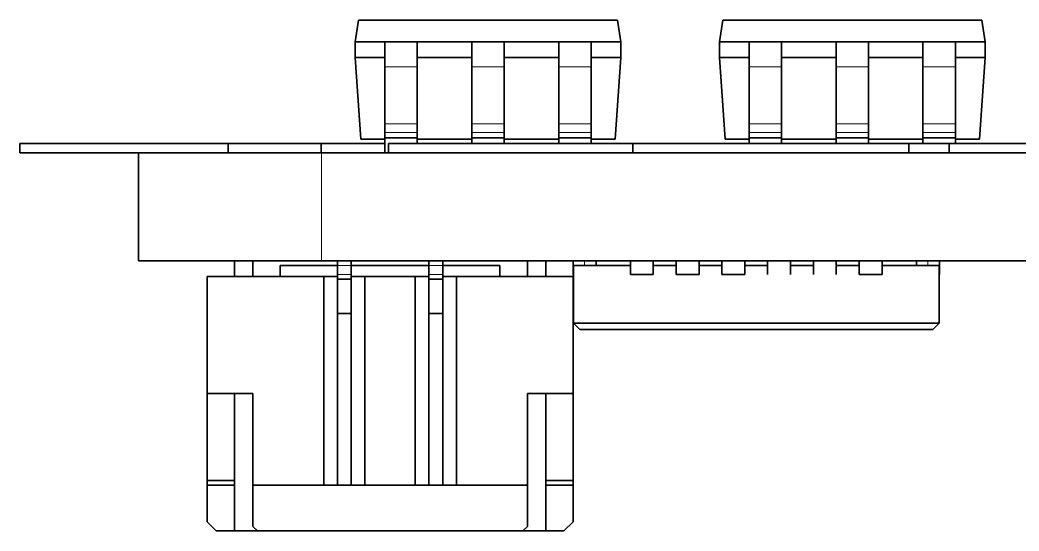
# Model space of a CAD drawing. Extents: x 415 to 970, y 249 to 591.
# Drawn here: x 585.46 to 596.37, y 525.35 to 530.93 of the extents above; entities that cross this region are included whole.
import ezdxf

# ---------------------------------------------------------------- set-up
doc = ezdxf.new("R2010")
doc.units = 0

msp = doc.modelspace()

# ---------------------------------------------------------------- linework, layer by layer
at = {"color": 7, "lineweight": 35, "ltscale": 0.006059}
for p, q in [((589.153, 530.932), (589.119, 530.692)), ((591.985, 530.932), (592.019, 530.692)), ((593.133, 530.932), (593.099, 530.692)), ((595.965, 530.932), (595.999, 530.692))]:
    msp.add_line(p, q, dxfattribs=at)
at = {"color": 7, "lineweight": 35, "ltscale": 0.070813}
for p, q in [((589.153, 530.932), (591.985, 530.932)), ((593.133, 530.932), (595.965, 530.932))]:
    msp.add_line(p, q, dxfattribs=at)
at = {"color": 7, "lineweight": 35, "ltscale": 0.008063}
for p, q in [((589.119, 530.692), (589.441, 530.692)), ((591.696, 530.692), (592.019, 530.692)), ((593.099, 530.692), (593.421, 530.692)), ((595.676, 530.692), (595.999, 530.692)), ((589.119, 530.522), (589.441, 530.522)), ((591.696, 530.522), (592.019, 530.522)), ((593.099, 530.522), (593.421, 530.522)), ((595.676, 530.522), (595.999, 530.522))]:
    msp.add_line(p, q, dxfattribs=at)
at = {"color": 7, "lineweight": 35, "ltscale": 0.004251}
for p, q in [((589.119, 530.692), (589.119, 530.522)), ((592.019, 530.692), (592.019, 530.522)), ((593.099, 530.692), (593.099, 530.522)), ((595.999, 530.692), (595.999, 530.522))]:
    msp.add_line(p, q, dxfattribs=at)
at = {"color": 7, "lineweight": 35, "ltscale": 0.00675}
for p, q in [((589.441, 530.422), (589.441, 530.692)), ((589.796, 530.422), (589.796, 530.692)), ((590.391, 530.422), (590.391, 530.692)), ((590.746, 530.422), (590.746, 530.692)), ((591.341, 530.422), (591.341, 530.692)), ((591.696, 530.422), (591.696, 530.692)), ((593.421, 530.422), (593.421, 530.692)), ((593.776, 530.422), (593.776, 530.692)), ((594.371, 530.422), (594.371, 530.692)), ((594.726, 530.422), (594.726, 530.692)), ((595.321, 530.422), (595.321, 530.692)), ((595.676, 530.422), (595.676, 530.692))]:
    msp.add_line(p, q, dxfattribs=at)
at = {"color": 7, "lineweight": 35, "ltscale": 0.008875}
for p, q in [((589.796, 530.692), (589.441, 530.692)), ((590.746, 530.692), (590.391, 530.692)), ((591.696, 530.692), (591.341, 530.692)), ((594.726, 530.692), (594.371, 530.692)), ((595.676, 530.692), (595.321, 530.692)), ((589.796, 529.646), (589.441, 529.646)), ((590.746, 529.646), (590.391, 529.646)), ((591.696, 529.646), (591.341, 529.646)), ((594.726, 529.646), (594.371, 529.646)), ((595.676, 529.646), (595.321, 529.646))]:
    msp.add_line(p, q, dxfattribs=at)
at = {"color": 7, "lineweight": 35, "ltscale": 0.014876}
for p, q in [((589.796, 530.692), (590.391, 530.692)), ((590.746, 530.692), (591.341, 530.692)), ((594.726, 530.692), (595.321, 530.692)), ((589.796, 530.522), (590.391, 530.522)), ((590.746, 530.522), (591.341, 530.522)), ((594.726, 530.522), (595.321, 530.522)), ((590.391, 529.632), (589.796, 529.632)), ((591.341, 529.632), (590.746, 529.632)), ((595.321, 529.632), (594.726, 529.632))]:
    msp.add_line(p, q, dxfattribs=at)
at = {"color": 7, "lineweight": 35, "ltscale": 0.008876}
for p, q in [((593.776, 530.692), (593.421, 530.692)), ((593.776, 529.646), (593.421, 529.646))]:
    msp.add_line(p, q, dxfattribs=at)
at = {"color": 7, "lineweight": 35, "ltscale": 0.014874}
for p, q in [((593.776, 530.692), (594.371, 530.692)), ((593.776, 530.522), (594.371, 530.522)), ((594.371, 529.632), (593.776, 529.632))]:
    msp.add_line(p, q, dxfattribs=at)
at = {"color": 7, "lineweight": 35, "ltscale": 0.022303}
for p, q in [((589.181, 529.632), (589.119, 530.522)), ((591.957, 529.632), (592.019, 530.522)), ((593.161, 529.632), (593.099, 530.522)), ((595.937, 529.632), (595.999, 530.522))]:
    msp.add_line(p, q, dxfattribs=at)
at = {"color": 7, "lineweight": 35, "ltscale": 0.015601}
for p, q in [((589.441, 530.422), (589.441, 529.798)), ((589.796, 530.422), (589.796, 529.798)), ((590.391, 530.422), (590.391, 529.798)), ((590.746, 530.422), (590.746, 529.798)), ((591.341, 530.422), (591.341, 529.798)), ((591.696, 530.422), (591.696, 529.798)), ((593.421, 530.422), (593.421, 529.798)), ((593.776, 530.422), (593.776, 529.798)), ((594.371, 530.422), (594.371, 529.798)), ((594.726, 530.422), (594.726, 529.798)), ((595.321, 530.422), (595.321, 529.798)), ((595.676, 530.422), (595.676, 529.798))]:
    msp.add_line(p, q, dxfattribs=at)
at = {"color": 7, "lineweight": 13, "ltscale": 0.008875}
for p, q in [((589.796, 530.422), (589.441, 530.422)), ((590.746, 530.422), (590.391, 530.422)), ((591.696, 530.422), (591.341, 530.422)), ((594.726, 530.422), (594.371, 530.422)), ((595.676, 530.422), (595.321, 530.422)), ((589.796, 529.798), (589.441, 529.798)), ((590.746, 529.798), (590.391, 529.798)), ((591.696, 529.798), (591.341, 529.798)), ((594.726, 529.798), (594.371, 529.798)), ((595.676, 529.798), (595.321, 529.798)), ((589.796, 529.702), (589.441, 529.702)), ((590.746, 529.702), (590.391, 529.702)), ((591.696, 529.702), (591.341, 529.702)), ((594.726, 529.702), (594.371, 529.702)), ((595.676, 529.702), (595.321, 529.702))]:
    msp.add_line(p, q, dxfattribs=at)
at = {"color": 7, "lineweight": 13, "ltscale": 0.008876}
for p, q in [((593.776, 530.422), (593.421, 530.422)), ((593.776, 529.798), (593.421, 529.798)), ((593.776, 529.702), (593.421, 529.702))]:
    msp.add_line(p, q, dxfattribs=at)
at = {"color": 7, "lineweight": 35, "ltscale": 0.002415}
for p, q in [((589.441, 529.798), (589.441, 529.702)), ((589.796, 529.798), (589.796, 529.702)), ((590.391, 529.798), (590.391, 529.702)), ((590.746, 529.798), (590.746, 529.702)), ((591.341, 529.798), (591.341, 529.702)), ((591.696, 529.798), (591.696, 529.702)), ((593.421, 529.798), (593.421, 529.702)), ((593.776, 529.798), (593.776, 529.702)), ((594.371, 529.798), (594.371, 529.702)), ((594.726, 529.798), (594.726, 529.702)), ((595.321, 529.798), (595.321, 529.702)), ((595.676, 529.798), (595.676, 529.702))]:
    msp.add_line(p, q, dxfattribs=at)
at = {"color": 7, "lineweight": 35, "ltscale": 0.006506}
for p, q in [((589.441, 529.632), (589.181, 529.632)), ((591.957, 529.632), (591.696, 529.632)), ((593.421, 529.632), (593.161, 529.632)), ((595.937, 529.632), (595.676, 529.632))]:
    msp.add_line(p, q, dxfattribs=at)
at = {"color": 7, "lineweight": 35, "ltscale": 0.001379}
for p, q in [((589.441, 529.702), (589.441, 529.646)), ((589.796, 529.702), (589.796, 529.646)), ((590.391, 529.702), (590.391, 529.646)), ((590.746, 529.702), (590.746, 529.646)), ((591.341, 529.702), (591.341, 529.646)), ((591.696, 529.702), (591.696, 529.646)), ((593.421, 529.702), (593.421, 529.646)), ((593.776, 529.702), (593.776, 529.646)), ((594.371, 529.702), (594.371, 529.646)), ((594.726, 529.702), (594.726, 529.646)), ((595.321, 529.702), (595.321, 529.646)), ((595.676, 529.702), (595.676, 529.646))]:
    msp.add_line(p, q, dxfattribs=at)
at = {"color": 7, "lineweight": 35, "ltscale": 0.004105}
msp.add_line((589.441, 529.646), (589.441, 529.482), dxfattribs=at)
at = {"color": 7, "lineweight": 35, "ltscale": 0.001604}
for p, q in [((589.796, 529.646), (589.796, 529.582)), ((590.391, 529.646), (590.391, 529.582)), ((590.746, 529.646), (590.746, 529.582)), ((591.341, 529.646), (591.341, 529.582)), ((591.696, 529.646), (591.696, 529.582)), ((593.421, 529.646), (593.421, 529.582)), ((593.776, 529.646), (593.776, 529.582)), ((594.371, 529.646), (594.371, 529.582)), ((594.726, 529.646), (594.726, 529.582)), ((595.321, 529.646), (595.321, 529.582)), ((595.676, 529.646), (595.676, 529.582))]:
    msp.add_line(p, q, dxfattribs=at)
at = {"color": 7, "lineweight": 35, "ltscale": 0.056877}
msp.add_line((585.455, 529.582), (587.73, 529.582), dxfattribs=at)
at = {"color": 7, "lineweight": 35, "ltscale": 0.002501}
for p, q in [((585.455, 529.582), (585.455, 529.482)), ((587.73, 529.582), (587.73, 529.482)), ((588.747, 529.582), (588.747, 529.482)), ((589.48, 529.582), (589.48, 529.482)), ((592.151, 529.582), (592.151, 529.482)), ((595.167, 529.582), (595.167, 529.482)), ((595.607, 529.582), (595.607, 529.482)), ((588.924, 528.252), (588.924, 528.152)), ((589.074, 528.252), (589.074, 528.152)), ((589.924, 528.252), (589.924, 528.152)), ((590.074, 528.252), (590.074, 528.152))]:
    msp.add_line(p, q, dxfattribs=at)
at = {"color": 7, "lineweight": 35, "ltscale": 0.02542}
msp.add_line((587.73, 529.582), (588.747, 529.582), dxfattribs=at)
at = {"color": 7, "lineweight": 35, "ltscale": 0.017352}
msp.add_line((588.747, 529.582), (589.441, 529.582), dxfattribs=at)
at = {"color": 7, "lineweight": 35, "ltscale": 0.066759}
msp.add_line((589.48, 529.582), (592.151, 529.582), dxfattribs=at)
at = {"color": 7, "lineweight": 35, "ltscale": 0.075401}
msp.add_line((592.151, 529.582), (595.167, 529.582), dxfattribs=at)
at = {"color": 7, "lineweight": 35, "ltscale": 0.011009}
msp.add_line((595.167, 529.582), (595.607, 529.582), dxfattribs=at)
at = {"color": 7, "lineweight": 35, "ltscale": 0.04008}
msp.add_line((595.607, 529.582), (597.21, 529.582), dxfattribs=at)
at = {"color": 7, "lineweight": 35, "ltscale": 0.032338}
msp.add_line((586.749, 529.482), (585.455, 529.482), dxfattribs=at)
at = {"color": 7, "lineweight": 35, "ltscale": 0.0295}
msp.add_line((586.749, 529.482), (586.749, 528.302), dxfattribs=at)
at = {"color": 7, "lineweight": 35, "ltscale": 0.05}
for p, q in [((588.749, 529.482), (586.749, 529.482)), ((588.749, 528.302), (586.749, 528.302))]:
    msp.add_line(p, q, dxfattribs=at)
at = {"color": 7, "lineweight": 13, "ltscale": 0.0295}
msp.add_line((588.749, 529.482), (588.749, 528.302), dxfattribs=at)
at = {"color": 7, "lineweight": 35}
for p, q in [((617.749, 529.482), (588.749, 529.482)), ((617.749, 528.302), (588.749, 528.302))]:
    msp.add_line(p, q, dxfattribs=at)
at = {"color": 7, "lineweight": 35, "ltscale": 0.004375}
for p, q in [((587.799, 528.127), (587.799, 528.302)), ((587.999, 528.127), (587.999, 528.302)), ((590.999, 528.127), (590.999, 528.302)), ((591.199, 528.127), (591.199, 528.302))]:
    msp.add_line(p, q, dxfattribs=at)
at = {"color": 7, "lineweight": 35, "ltscale": 0.005}
for p, q in [((587.799, 528.302), (587.999, 528.302)), ((591.199, 528.302), (590.999, 528.302)), ((587.799, 525.352), (587.599, 525.352)), ((591.199, 525.352), (591.399, 525.352))]:
    msp.add_line(p, q, dxfattribs=at)
at = {"color": 7, "lineweight": 35, "ltscale": 0.00125}
for p, q in [((588.924, 528.252), (588.924, 528.302)), ((589.074, 528.252), (589.074, 528.302)), ((589.924, 528.252), (589.924, 528.302)), ((590.074, 528.252), (590.074, 528.302)), ((591.749, 528.252), (591.749, 528.302)), ((591.749, 528.252), (591.749, 528.302)), ((591.749, 528.252), (591.749, 528.302)), ((591.749, 528.252), (591.749, 528.302)), ((591.749, 528.252), (591.749, 528.302)), ((591.749, 528.252), (591.749, 528.302)), ((595.249, 528.252), (595.249, 528.302)), ((588.924, 528.102), (588.924, 528.152)), ((589.074, 528.102), (589.074, 528.152)), ((589.924, 528.102), (589.924, 528.152)), ((590.074, 528.102), (590.074, 528.152)), ((587.499, 525.902), (587.499, 525.852)), ((587.799, 525.852), (587.799, 525.902)), ((591.199, 525.852), (591.199, 525.902)), ((591.499, 525.902), (591.499, 525.852))]:
    msp.add_line(p, q, dxfattribs=at)
at = {"color": 7, "lineweight": 35, "ltscale": 0.003751}
for p, q in [((588.924, 528.302), (589.074, 528.302)), ((589.924, 528.302), (590.074, 528.302)), ((591.498, 528.302), (591.498, 528.152)), ((592.124, 528.302), (592.124, 528.152)), ((592.374, 528.302), (592.374, 528.152)), ((592.624, 528.302), (592.624, 528.152)), ((592.874, 528.302), (592.874, 528.152)), ((593.124, 528.302), (593.124, 528.152)), ((593.374, 528.302), (593.374, 528.152)), ((593.624, 528.302), (593.624, 528.152)), ((593.874, 528.302), (593.874, 528.152)), ((594.124, 528.302), (594.124, 528.152)), ((594.374, 528.302), (594.374, 528.152)), ((594.624, 528.302), (594.624, 528.152)), ((594.874, 528.302), (594.874, 528.152)), ((595.5, 528.302), (595.5, 528.152)), ((588.924, 528.102), (589.074, 528.102)), ((589.924, 528.102), (590.074, 528.102)), ((588.924, 527.727), (589.074, 527.727)), ((589.924, 527.727), (590.074, 527.727)), ((589.074, 525.852), (588.924, 525.852)), ((590.074, 525.852), (589.924, 525.852))]:
    msp.add_line(p, q, dxfattribs=at)
at = {"color": 7, "lineweight": 35, "ltscale": 0.003125}
for p, q in [((591.499, 528.302), (591.624, 528.302)), ((591.624, 528.302), (591.749, 528.302)), ((595.249, 528.302), (595.374, 528.302)), ((595.374, 528.302), (595.499, 528.302)), ((591.499, 528.252), (591.624, 528.252)), ((591.749, 528.252), (591.624, 528.252)), ((595.374, 528.252), (595.249, 528.252)), ((595.374, 528.252), (595.499, 528.252))]:
    msp.add_line(p, q, dxfattribs=at)
at = {"color": 7, "lineweight": 13, "ltscale": 0.00125}
for p, q in [((591.624, 528.252), (591.624, 528.302)), ((595.374, 528.252), (595.374, 528.302))]:
    msp.add_line(p, q, dxfattribs=at)
at = {"color": 7, "lineweight": 35, "ltscale": 0.00625}
for p, q in [((592.124, 528.302), (592.374, 528.302)), ((592.374, 528.302), (592.624, 528.302)), ((592.624, 528.302), (592.874, 528.302)), ((592.874, 528.302), (593.124, 528.302)), ((593.124, 528.302), (593.374, 528.302)), ((593.374, 528.302), (593.624, 528.302)), ((593.624, 528.302), (593.874, 528.302)), ((593.874, 528.302), (594.124, 528.302)), ((594.124, 528.302), (594.374, 528.302)), ((594.374, 528.302), (594.624, 528.302)), ((594.624, 528.302), (594.874, 528.302)), ((592.374, 528.252), (592.624, 528.252)), ((592.874, 528.252), (593.124, 528.252)), ((593.374, 528.252), (593.624, 528.252)), ((593.874, 528.252), (594.124, 528.252)), ((594.374, 528.252), (594.624, 528.252)), ((592.374, 528.152), (592.124, 528.152)), ((592.874, 528.152), (592.624, 528.152)), ((593.374, 528.152), (593.124, 528.152)), ((594.874, 528.152), (594.624, 528.152)), ((588.049, 525.352), (587.799, 525.352)), ((590.949, 525.352), (591.199, 525.352))]:
    msp.add_line(p, q, dxfattribs=at)
at = {"color": 7, "lineweight": 35, "ltscale": 0.003001}
for p, q in [((588.299, 528.252), (588.299, 528.132)), ((590.699, 528.252), (590.699, 528.132))]:
    msp.add_line(p, q, dxfattribs=at)
at = {"color": 7, "lineweight": 35, "ltscale": 0.015625}
for p, q in [((588.924, 528.252), (588.299, 528.252)), ((590.699, 528.252), (590.074, 528.252)), ((594.874, 528.252), (595.499, 528.252))]:
    msp.add_line(p, q, dxfattribs=at)
at = {"color": 7, "lineweight": 13, "ltscale": 0.003751}
for p, q in [((588.924, 528.252), (589.074, 528.252)), ((589.924, 528.252), (590.074, 528.252)), ((588.924, 528.152), (589.074, 528.152)), ((589.924, 528.152), (590.074, 528.152))]:
    msp.add_line(p, q, dxfattribs=at)
at = {"color": 7, "lineweight": 35, "ltscale": 0.021249}
msp.add_line((589.924, 528.252), (589.074, 528.252), dxfattribs=at)
at = {"color": 7, "lineweight": 35, "ltscale": 0.002502}
msp.add_line((591.499, 528.252), (591.499, 528.152), dxfattribs=at)
at = {"color": 7, "lineweight": 35, "ltscale": 0.015575}
msp.add_line((591.501, 528.252), (592.124, 528.252), dxfattribs=at)
at = {"color": 7, "lineweight": 35, "ltscale": 0.01575}
for p, q in [((591.501, 528.252), (591.501, 527.622)), ((595.499, 528.252), (595.499, 527.622))]:
    msp.add_line(p, q, dxfattribs=at)
at = {"color": 7, "lineweight": 35, "ltscale": 0.031876}
for p, q in [((588.774, 528.132), (587.499, 528.132)), ((591.499, 528.132), (590.224, 528.132))]:
    msp.add_line(p, q, dxfattribs=at)
at = {"color": 7, "lineweight": 35, "ltscale": 0.031999}
for p, q in [((587.499, 528.132), (587.499, 526.852)), ((591.499, 528.132), (591.499, 526.852))]:
    msp.add_line(p, q, dxfattribs=at)
at = {"color": 7, "lineweight": 35, "ltscale": 0.003749}
for p, q in [((588.774, 528.132), (588.924, 528.132)), ((589.074, 528.132), (589.224, 528.132)), ((589.774, 528.132), (589.924, 528.132)), ((590.074, 528.132), (590.224, 528.132)), ((588.774, 525.852), (588.924, 525.852)), ((589.074, 525.852), (589.224, 525.852)), ((589.774, 525.852), (589.924, 525.852)), ((590.074, 525.852), (590.224, 525.852))]:
    msp.add_line(p, q, dxfattribs=at)
at = {"color": 7, "lineweight": 35, "ltscale": 0.056999}
for p, q in [((588.774, 525.852), (588.774, 528.132)), ((589.074, 525.852), (589.074, 528.132)), ((589.224, 525.852), (589.224, 528.132)), ((589.774, 525.852), (589.774, 528.132)), ((590.074, 525.852), (590.074, 528.132)), ((590.224, 525.852), (590.224, 528.132))]:
    msp.add_line(p, q, dxfattribs=at)
at = {"color": 7, "lineweight": 35, "ltscale": 0.009357}
for p, q in [((588.924, 528.102), (588.924, 527.727)), ((589.074, 528.102), (589.074, 527.727)), ((589.924, 528.102), (589.924, 527.727)), ((590.074, 528.102), (590.074, 527.727))]:
    msp.add_line(p, q, dxfattribs=at)
at = {"color": 7, "lineweight": 35, "ltscale": 0.013751}
for p, q in [((589.774, 528.132), (589.224, 528.132)), ((589.224, 525.852), (589.774, 525.852))]:
    msp.add_line(p, q, dxfattribs=at)
at = {"color": 7, "lineweight": 35, "ltscale": 0.046893}
for p, q in [((588.924, 527.727), (588.924, 525.852)), ((588.924, 525.852), (588.924, 527.727)), ((589.074, 527.727), (589.074, 525.852)), ((589.924, 527.727), (589.924, 525.852)), ((589.924, 525.852), (589.924, 527.727)), ((590.074, 527.727), (590.074, 525.852))]:
    msp.add_line(p, q, dxfattribs=at)
at = {"color": 7, "lineweight": 35, "ltscale": 0.09995}
msp.add_line((595.499, 527.622), (591.501, 527.622), dxfattribs=at)
at = {"color": 7, "lineweight": 35, "ltscale": 0.002475}
for p, q in [((591.571, 527.552), (591.501, 527.622)), ((595.429, 527.552), (595.499, 527.622))]:
    msp.add_line(p, q, dxfattribs=at)
at = {"color": 7, "lineweight": 35, "ltscale": 0.096449}
msp.add_line((591.571, 527.552), (595.429, 527.552), dxfattribs=at)
at = {"color": 7, "lineweight": 35, "ltscale": 0.02375}
for p, q in [((587.499, 526.852), (587.499, 525.902)), ((587.799, 525.902), (587.799, 526.852)), ((591.199, 525.902), (591.199, 526.852)), ((591.499, 526.852), (591.499, 525.902))]:
    msp.add_line(p, q, dxfattribs=at)
at = {"color": 7, "lineweight": 35, "ltscale": 0.0125}
for p, q in [((587.999, 526.852), (587.499, 526.852)), ((590.999, 526.852), (591.499, 526.852)), ((587.799, 525.852), (587.799, 525.352)), ((591.199, 525.852), (591.199, 525.352))]:
    msp.add_line(p, q, dxfattribs=at)
at = {"color": 7, "lineweight": 35, "ltscale": 0.025}
for p, q in [((587.999, 526.852), (587.999, 525.852)), ((590.999, 526.852), (590.999, 525.852))]:
    msp.add_line(p, q, dxfattribs=at)
at = {"color": 7, "lineweight": 35, "ltscale": 0.0075}
for p, q in [((587.799, 525.902), (587.499, 525.902)), ((591.199, 525.902), (591.499, 525.902)), ((587.799, 525.852), (587.499, 525.852)), ((591.199, 525.852), (591.499, 525.852))]:
    msp.add_line(p, q, dxfattribs=at)
at = {"color": 7, "lineweight": 35, "ltscale": 0.010001}
for p, q in [((587.499, 525.452), (587.499, 525.852)), ((591.499, 525.452), (591.499, 525.852))]:
    msp.add_line(p, q, dxfattribs=at)
at = {"color": 7, "lineweight": 35, "ltscale": 0.01125}
for p, q in [((587.999, 525.852), (587.999, 525.402)), ((590.999, 525.402), (590.999, 525.852))]:
    msp.add_line(p, q, dxfattribs=at)
at = {"color": 7, "lineweight": 35, "ltscale": 0.019376}
for p, q in [((587.999, 525.852), (588.774, 525.852)), ((590.224, 525.852), (590.999, 525.852))]:
    msp.add_line(p, q, dxfattribs=at)
at = {"color": 7, "lineweight": 35, "ltscale": 0.003535}
for p, q in [((587.499, 525.452), (587.599, 525.352)), ((591.399, 525.352), (591.499, 525.452))]:
    msp.add_line(p, q, dxfattribs=at)
at = {"color": 7, "lineweight": 35, "ltscale": 0.001767}
for p, q in [((587.999, 525.402), (588.049, 525.352)), ((590.949, 525.352), (590.999, 525.402))]:
    msp.add_line(p, q, dxfattribs=at)
at = {"color": 7, "lineweight": 35, "ltscale": 0.072501}
msp.add_line((590.949, 525.352), (588.049, 525.352), dxfattribs=at)

doc.saveas('drawing.dxf')
